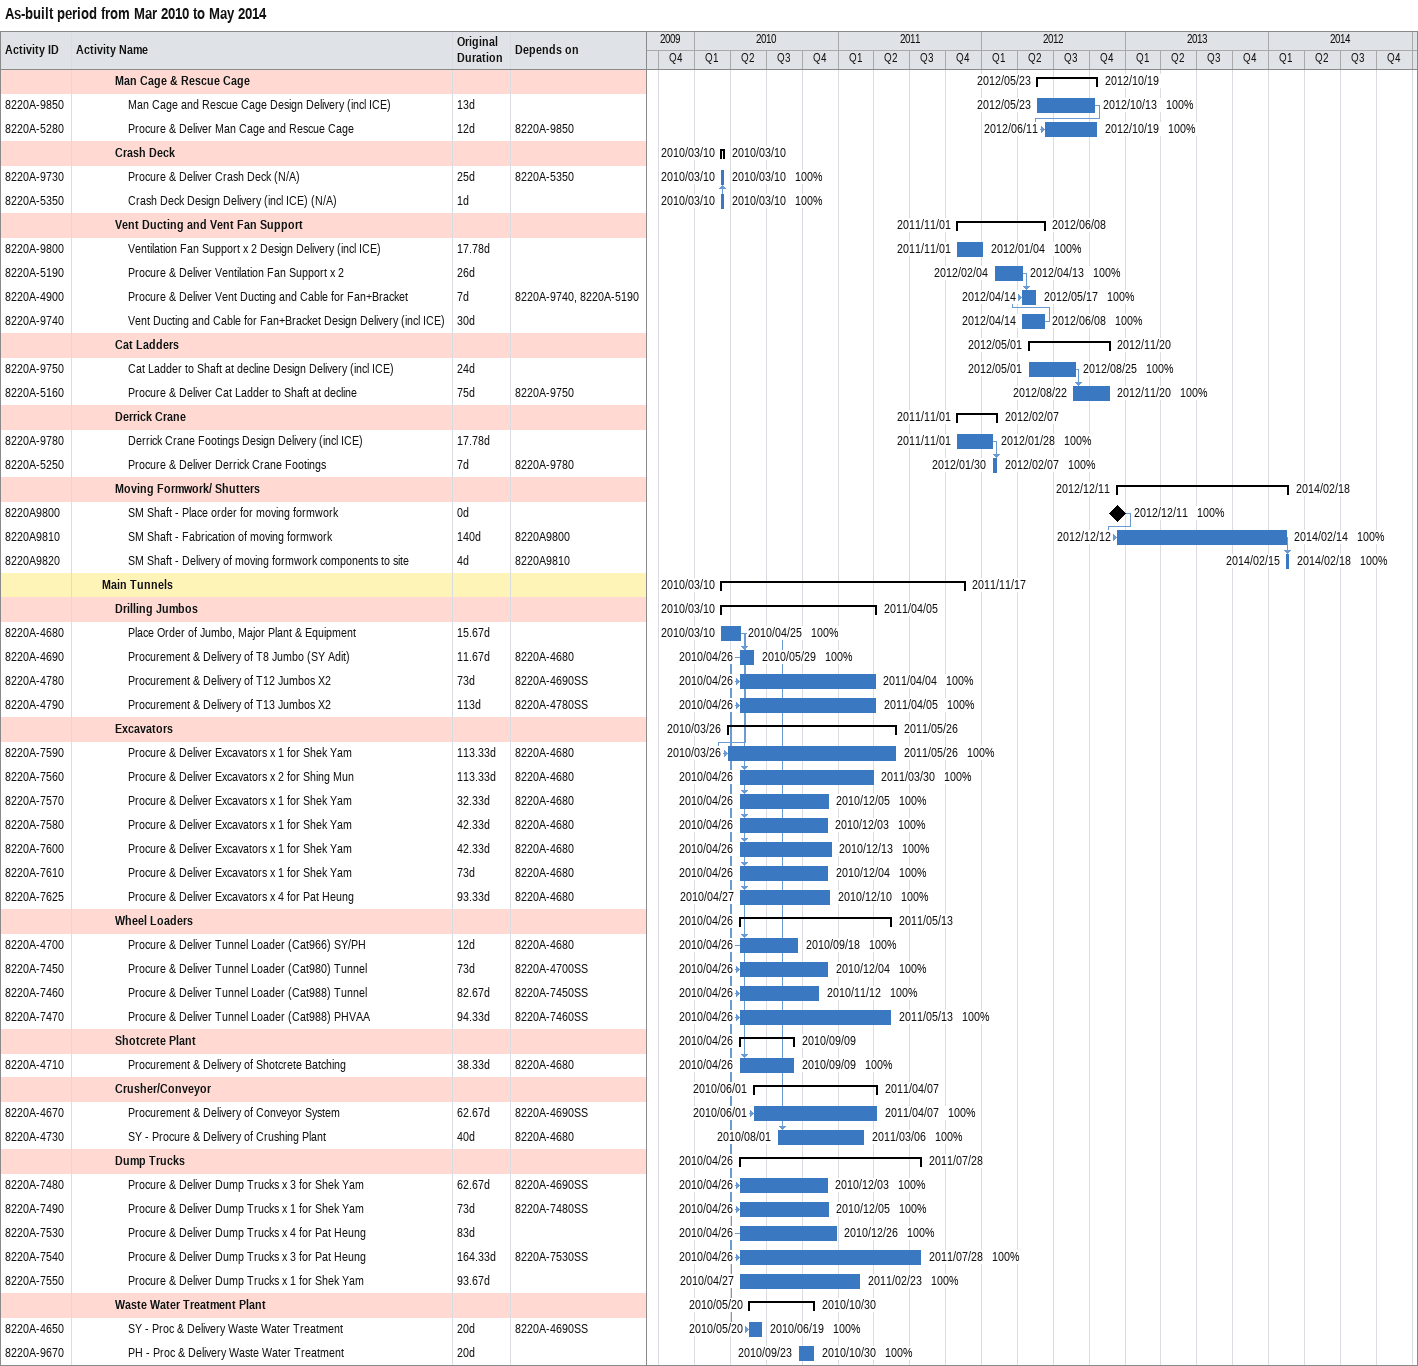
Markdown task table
As-built period from Mar 2010 to May 2014

| ID | Level | Task | Original duration | Start | Finish | Predecessors | % complete |
|---|---|---|---|---|---|---|---|
|  | 4 | **Man Cage & Rescue Cage** |  | 2012-05-23 | 2012-10-19 |  |  |
| 8220A-9850 | 5 | Man Cage and Rescue Cage Design Delivery (incl ICE) | 13d | 2012-05-23 | 2012-10-13 |  | 100 |
| 8220A-5280 | 5 | Procure & Deliver Man Cage and Rescue Cage | 12d | 2012-06-11 | 2012-10-19 | 8220A-9850 | 100 |
|  | 4 | **Crash Deck** |  | 2010-03-10 | 2010-03-10 |  |  |
| 8220A-9730 | 5 | Procure & Deliver Crash Deck (N/A) | 25d | 2010-03-10 | 2010-03-10 | 8220A-5350 | 100 |
| 8220A-5350 | 5 | Crash Deck Design Delivery (incl ICE) (N/A) | 1d | 2010-03-10 | 2010-03-10 |  | 100 |
|  | 4 | **Vent Ducting and Vent Fan Support** |  | 2011-11-01 | 2012-06-08 |  |  |
| 8220A-9800 | 5 | Ventilation Fan Support x 2 Design Delivery (incl ICE) | 17.78d | 2011-11-01 | 2012-01-04 |  | 100 |
| 8220A-5190 | 5 | Procure & Deliver Ventilation Fan Support x 2 | 26d | 2012-02-04 | 2012-04-13 |  | 100 |
| 8220A-4900 | 5 | Procure & Deliver Vent Ducting and Cable for Fan+Bracket | 7d | 2012-04-14 | 2012-05-17 | 8220A-9740, 8220A-5190 | 100 |
| 8220A-9740 | 5 | Vent Ducting and Cable for Fan+Bracket Design Delivery (incl ICE) | 30d | 2012-04-14 | 2012-06-08 |  | 100 |
|  | 4 | **Cat Ladders** |  | 2012-05-01 | 2012-11-20 |  |  |
| 8220A-9750 | 5 | Cat Ladder to Shaft at decline Design Delivery (incl ICE) | 24d | 2012-05-01 | 2012-08-25 |  | 100 |
| 8220A-5160 | 5 | Procure & Deliver Cat Ladder to Shaft at decline | 75d | 2012-08-22 | 2012-11-20 | 8220A-9750 | 100 |
|  | 4 | **Derrick Crane** |  | 2011-11-01 | 2012-02-07 |  |  |
| 8220A-9780 | 5 | Derrick Crane Footings Design Delivery (incl ICE) | 17.78d | 2011-11-01 | 2012-01-28 |  | 100 |
| 8220A-5250 | 5 | Procure & Deliver Derrick Crane Footings | 7d | 2012-01-30 | 2012-02-07 | 8220A-9780 | 100 |
|  | 4 | **Moving Formwork/ Shutters** |  | 2012-12-11 | 2014-02-18 |  |  |
| 8220A9800 | 5 | SM Shaft - Place order for moving formwork | 0d | 2012-12-11 | 2012-12-11 |  | 100 |
| 8220A9810 | 5 | SM Shaft - Fabrication of moving formwork | 140d | 2012-12-12 | 2014-02-14 | 8220A9800 | 100 |
| 8220A9820 | 5 | SM Shaft - Delivery of moving formwork components to site | 4d | 2014-02-15 | 2014-02-18 | 8220A9810 | 100 |
|  | 3 | **Main Tunnels** |  | 2010-03-10 | 2011-11-17 |  |  |
|  | 4 | **Drilling Jumbos** |  | 2010-03-10 | 2011-04-05 |  |  |
| 8220A-4680 | 5 | Place Order of Jumbo, Major Plant & Equipment | 15.67d | 2010-03-10 | 2010-04-25 |  | 100 |
| 8220A-4690 | 5 | Procurement & Delivery of T8 Jumbo (SY Adit) | 11.67d | 2010-04-26 | 2010-05-29 | 8220A-4680 | 100 |
| 8220A-4780 | 5 | Procurement & Delivery of T12 Jumbos X2 | 73d | 2010-04-26 | 2011-04-04 | 8220A-4690SS | 100 |
| 8220A-4790 | 5 | Procurement & Delivery of T13 Jumbos X2 | 113d | 2010-04-26 | 2011-04-05 | 8220A-4780SS | 100 |
|  | 4 | **Excavators** |  | 2010-03-26 | 2011-05-26 |  |  |
| 8220A-7590 | 5 | Procure & Deliver Excavators x 1 for Shek Yam | 113.33d | 2010-03-26 | 2011-05-26 | 8220A-4680 | 100 |
| 8220A-7560 | 5 | Procure & Deliver Excavators x 2 for Shing Mun | 113.33d | 2010-04-26 | 2011-03-30 | 8220A-4680 | 100 |
| 8220A-7570 | 5 | Procure & Deliver Excavators x 1 for Shek Yam | 32.33d | 2010-04-26 | 2010-12-05 | 8220A-4680 | 100 |
| 8220A-7580 | 5 | Procure & Deliver Excavators x 1 for Shek Yam | 42.33d | 2010-04-26 | 2010-12-03 | 8220A-4680 | 100 |
| 8220A-7600 | 5 | Procure & Deliver Excavators x 1 for Shek Yam | 42.33d | 2010-04-26 | 2010-12-13 | 8220A-4680 | 100 |
| 8220A-7610 | 5 | Procure & Deliver Excavators x 1 for Shek Yam | 73d | 2010-04-26 | 2010-12-04 | 8220A-4680 | 100 |
| 8220A-7625 | 5 | Procure & Deliver Excavators x 4 for Pat Heung | 93.33d | 2010-04-27 | 2010-12-10 | 8220A-4680 | 100 |
|  | 4 | **Wheel Loaders** |  | 2010-04-26 | 2011-05-13 |  |  |
| 8220A-4700 | 5 | Procure & Deliver Tunnel Loader (Cat966) SY/PH | 12d | 2010-04-26 | 2010-09-18 | 8220A-4680 | 100 |
| 8220A-7450 | 5 | Procure & Deliver Tunnel Loader (Cat980) Tunnel | 73d | 2010-04-26 | 2010-12-04 | 8220A-4700SS | 100 |
| 8220A-7460 | 5 | Procure & Deliver Tunnel Loader (Cat988) Tunnel | 82.67d | 2010-04-26 | 2010-11-12 | 8220A-7450SS | 100 |
| 8220A-7470 | 5 | Procure & Deliver Tunnel Loader (Cat988) PHVAA | 94.33d | 2010-04-26 | 2011-05-13 | 8220A-7460SS | 100 |
|  | 4 | **Shotcrete Plant** |  | 2010-04-26 | 2010-09-09 |  |  |
| 8220A-4710 | 5 | Procurement & Delivery of Shotcrete Batching | 38.33d | 2010-04-26 | 2010-09-09 | 8220A-4680 | 100 |
|  | 4 | **Crusher/Conveyor** |  | 2010-06-01 | 2011-04-07 |  |  |
| 8220A-4670 | 5 | Procurement & Delivery of Conveyor System | 62.67d | 2010-06-01 | 2011-04-07 | 8220A-4690SS | 100 |
| 8220A-4730 | 5 | SY - Procure & Delivery of Crushing Plant | 40d | 2010-08-01 | 2011-03-06 | 8220A-4680 | 100 |
|  | 4 | **Dump Trucks** |  | 2010-04-26 | 2011-07-28 |  |  |
| 8220A-7480 | 5 | Procure & Deliver Dump Trucks x 3 for Shek Yam | 62.67d | 2010-04-26 | 2010-12-03 | 8220A-4690SS | 100 |
| 8220A-7490 | 5 | Procure & Deliver Dump Trucks x 1 for Shek Yam | 73d | 2010-04-26 | 2010-12-05 | 8220A-7480SS | 100 |
| 8220A-7530 | 5 | Procure & Deliver Dump Trucks x 4 for Pat Heung | 83d | 2010-04-26 | 2010-12-26 |  | 100 |
| 8220A-7540 | 5 | Procure & Deliver Dump Trucks x 3 for Pat Heung | 164.33d | 2010-04-26 | 2011-07-28 | 8220A-7530SS | 100 |
| 8220A-7550 | 5 | Procure & Deliver Dump Trucks x 1 for Shek Yam | 93.67d | 2010-04-27 | 2011-02-23 |  | 100 |
|  | 4 | **Waste Water Treatment Plant** |  | 2010-05-20 | 2010-10-30 |  |  |
| 8220A-4650 | 5 | SY - Proc & Delivery Waste Water Treatment | 20d | 2010-05-20 | 2010-06-19 | 8220A-4690SS | 100 |
| 8220A-9670 | 5 | PH - Proc & Delivery Waste Water Treatment | 20d | 2010-09-23 | 2010-10-30 |  | 100 |
